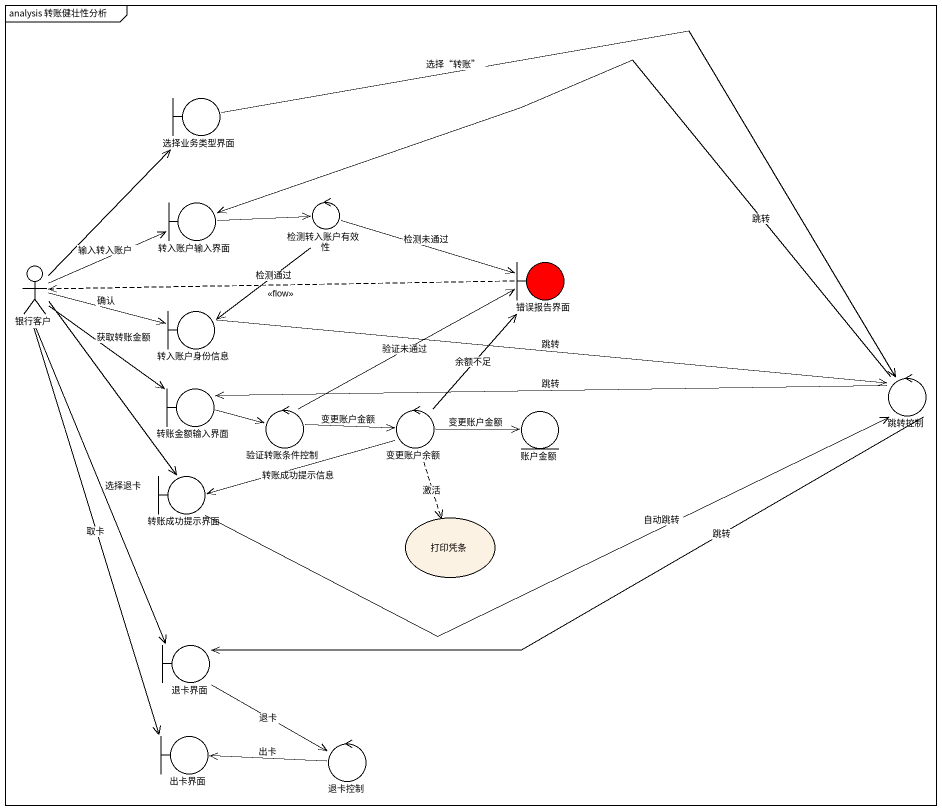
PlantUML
@startuml
mainframe analysis 转账健壮性分析
boundary 选择业务类型界面
boundary 转入账户输入界面
control 检测转入账户有效性
actor 银行客户
boundary 错误报告界面 #FF0000
boundary 转入账户身份信息
control 跳转控制
boundary 转账金额输入界面
control 验证转账条件控制
control 变更账户余额
entity 账户金额
boundary 转账成功提示界面
usecase 打印凭条
boundary 退卡界面
boundary 出卡界面
control 退卡控制
选择业务类型界面 -right-> 跳转控制 : 选择“转账”
转入账户输入界面 -right-> 检测转入账户有效性
检测转入账户有效性 -right-> 错误报告界面 : 检测未通过
检测转入账户有效性 --> 转入账户身份信息 : 检测通过
银行客户 -up-> 选择业务类型界面
银行客户 -right-> 转入账户输入界面 : 输入转入账户
银行客户 -right-> 转入账户身份信息 : 确认
银行客户 --> 转账金额输入界面 : 获取转账金额
银行客户 --> 转账成功提示界面
银行客户 --> 退卡界面 : 选择退卡
银行客户 --> 出卡界面 : 取卡
错误报告界面 .left.> 银行客户 : <<flow>>
转入账户身份信息 -right-> 跳转控制 : 跳转
跳转控制 -left-> 转入账户输入界面 : 跳转
跳转控制 -left-> 转账金额输入界面 : 跳转
跳转控制 -left-> 退卡界面 : 跳转
转账金额输入界面 -right-> 验证转账条件控制
验证转账条件控制 -right-> 错误报告界面 : 验证未通过
验证转账条件控制 -right-> 变更账户余额 : 变更账户金额
变更账户余额 -up-> 错误报告界面 : 余额不足
变更账户余额 -right-> 账户金额 : 变更账户金额
变更账户余额 -left-> 转账成功提示界面 : 转账成功提示信息
变更账户余额 ..> 打印凭条 : 激活
转账成功提示界面 -right-> 跳转控制 : 自动跳转
退卡界面 --> 退卡控制 : 退卡
退卡控制 -left-> 出卡界面 : 出卡
@enduml
